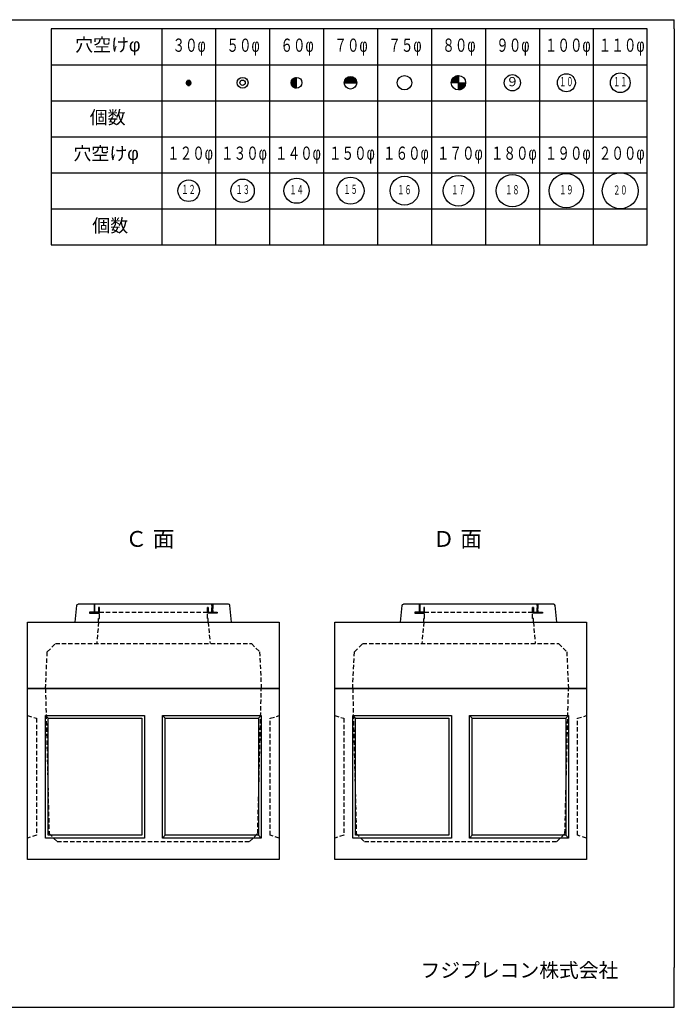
# Model space of a CAD drawing. Units: millimetres, scale not verified. Extents: x -3704 to 3796, y -2790 to 2696.
# Drawn here: x 157 to 3796, y -2790 to 2696 of the extents above; entities that cross this region are included whole.
import ezdxf
from ezdxf.enums import TextEntityAlignment as Align

# ---------------------------------------------------------------- set-up
doc = ezdxf.new("R2010")
doc.units = ezdxf.units.MM
doc.header["$LTSCALE"] = 20
doc.linetypes.add('DASHED1', pattern=[1.8, 1.2, -0.6])
doc.layers.add('0-0_レイヤ_1', color=7, linetype='Continuous')
doc.styles.add('HG丸ｺﾞｼｯｸM-PRO', font='')
doc.styles.add('ＭＳ ゴシック', font='')
doc.styles.get('HG丸ｺﾞｼｯｸM-PRO').set_extended_font_data('HG丸ｺﾞｼｯｸM-PRO')
doc.styles.get('ＭＳ ゴシック').set_extended_font_data('MS Gothic')

msp = doc.modelspace()

# ---------------------------------------------------------------- linework, layer by layer
at = {"layer": '0-0_レイヤ_1'}
for p, q in [((3795.88, 2646.47), (3795.88, 2696.47)), ((945.88, 2646.47), (945.88, 1446.47)), ((1245.88, 2646.47), (1245.88, 1446.47)), ((1545.88, 2646.47), (1545.88, 1446.47)), ((1845.88, 2646.47), (1845.88, 1446.47)), ((2145.88, 2646.47), (2145.88, 1446.47)), ((2445.88, 2646.47), (2445.88, 1446.47)), ((2745.88, 2646.47), (2745.88, 1446.47)), ((3045.88, 2646.47), (3045.88, 1446.47)), ((3345.88, 2646.47), (3345.88, 1446.47)), ((3795.88, 2646.47), (3795.88, -2568.82)), ((331.45, 2446.47), (945.88, 2446.47)), ((945.88, 2446.47), (3645.88, 2446.47)), ((1089.41, 2360), (1102.36, 2360)), ((1669.11, 2360), (1695.88, 2360)), ((1670.21, 2362), (1695.88, 2362)), ((1671.54, 2364), (1695.88, 2364)), ((1673.11, 2366), (1695.88, 2366)), ((1674.99, 2368), (1695.88, 2368)), ((1677.27, 2370), (1695.88, 2370)), ((1680.13, 2372), (1695.88, 2372)), ((1683.96, 2374), (1695.88, 2374)), ((1690.59, 2376), (1695.88, 2376)), ((1695.88, 2316.47), (1695.88, 2376.47)), ((1963.6, 2360), (2028.16, 2360)), ((1964.52, 2362), (2027.25, 2362)), ((1965.59, 2364), (2026.18, 2364)), ((1966.84, 2366), (2024.93, 2366)), ((1968.29, 2368), (2023.48, 2368)), ((1969.97, 2370), (2021.79, 2370)), ((1971.94, 2372), (2019.82, 2372)), ((1974.27, 2374), (2017.5, 2374)), ((1977.09, 2376), (2014.67, 2376)), ((1980.69, 2378), (2011.08, 2378)), ((1985.84, 2380), (2005.92, 2380)), ((2558.24, 2360), (2595.88, 2360)), ((2559.02, 2362), (2595.88, 2362)), ((2559.93, 2364), (2595.88, 2364)), ((2560.97, 2366), (2595.88, 2366)), ((2562.17, 2368), (2595.88, 2368)), ((2563.53, 2370), (2595.88, 2370)), ((2565.09, 2372), (2595.88, 2372)), ((2566.86, 2374), (2595.88, 2374)), ((2568.9, 2376), (2595.88, 2376)), ((2571.27, 2378), (2595.88, 2378)), ((2574.07, 2380), (2595.88, 2380)), ((2577.51, 2382), (2595.88, 2382)), ((2582.04, 2384), (2595.88, 2384)), ((2589.76, 2386), (2595.88, 2386)), ((1080.89, 2346), (1110.87, 2346)), ((1080.96, 2348), (1110.8, 2348)), ((1081.09, 2344), (1110.68, 2344)), ((1081.3, 2350), (1110.46, 2350)), ((1081.56, 2342), (1110.2, 2342)), ((1081.94, 2352), (1109.83, 2352)), ((1082.35, 2340), (1109.41, 2340)), ((1082.91, 2354), (1108.86, 2354)), ((1083.5, 2338), (1108.26, 2338)), ((1084.3, 2356), (1107.47, 2356)), ((1085.14, 2336), (1106.62, 2336)), ((1086.29, 2358), (1105.48, 2358)), ((1087.55, 2334), (1104.22, 2334)), ((1091.93, 2332), (1099.83, 2332)), ((1665.89, 2346), (1695.88, 2346)), ((1665.92, 2348), (1695.88, 2348)), ((1665.98, 2344), (1695.88, 2344)), ((1666.09, 2350), (1695.88, 2350)), ((1666.22, 2342), (1695.88, 2342)), ((1666.4, 2352), (1695.88, 2352)), ((1666.59, 2340), (1695.88, 2340)), ((1666.84, 2354), (1695.88, 2354)), ((1667.1, 2338), (1695.88, 2338)), ((1667.44, 2356), (1695.88, 2356)), ((1667.77, 2336), (1695.88, 2336)), ((1668.19, 2358), (1695.88, 2358)), ((1668.6, 2334), (1695.88, 2334)), ((1669.6, 2332), (1695.88, 2332)), ((1670.81, 2330), (1695.88, 2330)), ((1672.24, 2328), (1695.88, 2328)), ((1673.95, 2326), (1695.88, 2326)), ((1676.01, 2324), (1695.88, 2324)), ((1678.53, 2322), (1695.88, 2322)), ((1681.76, 2320), (1695.88, 2320)), ((1686.43, 2318), (1695.88, 2318)), ((1960.88, 2346.47), (2030.88, 2346.47)), ((1960.92, 2348), (2030.85, 2348)), ((1961.06, 2350), (2030.7, 2350)), ((1961.32, 2352), (2030.44, 2352)), ((1961.7, 2354), (2030.06, 2354)), ((1962.2, 2356), (2029.56, 2356)), ((1962.84, 2358), (2028.93, 2358)), ((2555.91, 2348), (2595.88, 2348)), ((2556.04, 2350), (2595.88, 2350)), ((2556.27, 2352), (2595.88, 2352)), ((2556.6, 2354), (2595.88, 2354)), ((2557.03, 2356), (2595.88, 2356)), ((2557.58, 2358), (2595.88, 2358)), ((2595.88, 2346), (2635.88, 2346)), ((2595.88, 2344), (2635.81, 2344)), ((2595.88, 2342), (2635.63, 2342)), ((2595.88, 2340), (2635.36, 2340)), ((2595.88, 2338), (2634.98, 2338)), ((2595.88, 2336), (2634.49, 2336)), ((2595.88, 2334), (2633.89, 2334)), ((2595.88, 2332), (2633.17, 2332)), ((2595.88, 2330), (2632.33, 2330)), ((2595.88, 2328), (2631.36, 2328)), ((2595.88, 2326), (2630.25, 2326)), ((2595.88, 2324), (2628.97, 2324)), ((2595.88, 2322), (2627.52, 2322)), ((2595.88, 2320), (2625.87, 2320)), ((2595.88, 2318), (2623.98, 2318)), ((2595.88, 2316), (2621.8, 2316)), ((2595.88, 2314), (2619.24, 2314)), ((2595.88, 2312), (2616.17, 2312)), ((2595.88, 2310), (2612.31, 2310)), ((2595.88, 2308), (2606.84, 2308)), ((331.45, 2246.47), (945.88, 2246.47)), ((945.88, 2246.47), (3645.88, 2246.47)), ((331.45, 2046.47), (945.88, 2046.47)), ((945.88, 2046.47), (3645.88, 2046.47)), ((331.45, 1846.47), (945.88, 1846.47)), ((945.88, 1846.47), (3645.88, 1846.47)), ((331.45, 1646.47), (945.88, 1646.47)), ((945.88, 1646.47), (3645.88, 1646.47)), ((464.88, -650), (474.88, -557.5)), ((1317.38, -550), (482.38, -550)), ((544.88, -596), (594.88, -596)), ((544.88, -598), (594.88, -598)), ((569.88, -550), (574.88, -550)), ((569.88, -552), (574.88, -552)), ((569.88, -554), (574.88, -554)), ((569.88, -556), (574.88, -556)), ((569.88, -558), (574.88, -558)), ((569.88, -560), (574.88, -560)), ((569.88, -562), (574.88, -562)), ((569.88, -564), (574.88, -564)), ((569.88, -566), (574.88, -566)), ((569.88, -568), (574.88, -568)), ((569.88, -570), (574.88, -570)), ((569.88, -572), (574.88, -572)), ((569.88, -574), (574.88, -574)), ((569.88, -576), (574.88, -576)), ((569.88, -578), (574.88, -578)), ((569.88, -580), (574.88, -580)), ((569.88, -582), (574.88, -582)), ((569.88, -584), (574.88, -584)), ((569.88, -586), (574.88, -586)), ((569.88, -588), (574.88, -588)), ((569.88, -590), (574.88, -590)), ((569.88, -592), (574.88, -592)), ((569.88, -594), (574.88, -594)), ((594.88, -570), (599.88, -570)), ((594.88, -572), (599.88, -572)), ((594.88, -574), (599.88, -574)), ((594.88, -576), (599.88, -576)), ((594.88, -578), (599.88, -578)), ((594.88, -580), (599.88, -580)), ((594.88, -582), (599.88, -582)), ((594.88, -584), (599.88, -584)), ((594.88, -586), (599.88, -586)), ((594.88, -588), (599.88, -588)), ((594.88, -590), (599.88, -590)), ((594.88, -592), (599.88, -592)), ((594.88, -594), (599.88, -594)), ((594.88, -596), (599.88, -596)), ((594.88, -598), (599.88, -598)), ((1199.88, -570), (1204.88, -570)), ((1199.88, -572), (1204.88, -572)), ((1199.88, -574), (1204.88, -574)), ((1199.88, -576), (1204.88, -576)), ((1199.88, -578), (1204.88, -578)), ((1199.88, -580), (1204.88, -580)), ((1199.88, -582), (1204.88, -582)), ((1199.88, -584), (1204.88, -584)), ((1199.88, -586), (1204.88, -586)), ((1199.88, -588), (1204.88, -588)), ((1199.88, -590), (1204.88, -590)), ((1199.88, -592), (1204.88, -592)), ((1199.88, -594), (1204.88, -594)), ((1199.88, -596), (1254.88, -596)), ((1199.88, -598), (1254.88, -598)), ((1224.88, -550), (1229.88, -550)), ((1224.88, -552), (1229.88, -552)), ((1224.88, -554), (1229.88, -554)), ((1224.88, -556), (1229.88, -556)), ((1224.88, -558), (1229.88, -558)), ((1224.88, -560), (1229.88, -560)), ((1224.88, -562), (1229.88, -562)), ((1224.88, -564), (1229.88, -564)), ((1224.88, -566), (1229.88, -566)), ((1224.88, -568), (1229.88, -568)), ((1224.88, -570), (1229.88, -570)), ((1224.88, -572), (1229.88, -572)), ((1224.88, -574), (1229.88, -574)), ((1224.88, -576), (1229.88, -576)), ((1224.88, -578), (1229.88, -578)), ((1224.88, -580), (1229.88, -580)), ((1224.88, -582), (1229.88, -582)), ((1224.88, -584), (1229.88, -584)), ((1224.88, -586), (1229.88, -586)), ((1224.88, -588), (1229.88, -588)), ((1224.88, -590), (1229.88, -590)), ((1224.88, -592), (1229.88, -592)), ((1224.88, -594), (1229.88, -594)), ((1334.88, -650), (1324.88, -557.5)), ((2272.88, -650), (2282.88, -557.5)), ((3125.38, -550), (2290.38, -550)), ((2352.88, -596), (2402.88, -596)), ((2352.88, -598), (2402.88, -598)), ((2377.88, -550), (2382.88, -550)), ((2377.88, -552), (2382.88, -552)), ((2377.88, -554), (2382.88, -554)), ((2377.88, -556), (2382.88, -556)), ((2377.88, -558), (2382.88, -558)), ((2377.88, -560), (2382.88, -560)), ((2377.88, -562), (2382.88, -562)), ((2377.88, -564), (2382.88, -564)), ((2377.88, -566), (2382.88, -566)), ((2377.88, -568), (2382.88, -568)), ((2377.88, -570), (2382.88, -570)), ((2377.88, -572), (2382.88, -572)), ((2377.88, -574), (2382.88, -574)), ((2377.88, -576), (2382.88, -576)), ((2377.88, -578), (2382.88, -578)), ((2377.88, -580), (2382.88, -580)), ((2377.88, -582), (2382.88, -582)), ((2377.88, -584), (2382.88, -584)), ((2377.88, -586), (2382.88, -586)), ((2377.88, -588), (2382.88, -588)), ((2377.88, -590), (2382.88, -590)), ((2377.88, -592), (2382.88, -592)), ((2377.88, -594), (2382.88, -594)), ((2402.88, -570), (2407.88, -570)), ((2402.88, -572), (2407.88, -572)), ((2402.88, -574), (2407.88, -574)), ((2402.88, -576), (2407.88, -576)), ((2402.88, -578), (2407.88, -578)), ((2402.88, -580), (2407.88, -580)), ((2402.88, -582), (2407.88, -582)), ((2402.88, -584), (2407.88, -584)), ((2402.88, -586), (2407.88, -586)), ((2402.88, -588), (2407.88, -588)), ((2402.88, -590), (2407.88, -590)), ((2402.88, -592), (2407.88, -592)), ((2402.88, -594), (2407.88, -594)), ((2402.88, -596), (2407.88, -596)), ((2402.88, -598), (2407.88, -598)), ((3007.88, -570), (3012.88, -570)), ((3007.88, -572), (3012.88, -572)), ((3007.88, -574), (3012.88, -574)), ((3007.88, -576), (3012.88, -576)), ((3007.88, -578), (3012.88, -578)), ((3007.88, -580), (3012.88, -580)), ((3007.88, -582), (3012.88, -582)), ((3007.88, -584), (3012.88, -584)), ((3007.88, -586), (3012.88, -586)), ((3007.88, -588), (3012.88, -588)), ((3007.88, -590), (3012.88, -590)), ((3007.88, -592), (3012.88, -592)), ((3007.88, -594), (3012.88, -594)), ((3007.88, -596), (3062.88, -596)), ((3007.88, -598), (3062.88, -598)), ((3032.88, -550), (3037.88, -550)), ((3032.88, -552), (3037.88, -552)), ((3032.88, -554), (3037.88, -554)), ((3032.88, -556), (3037.88, -556)), ((3032.88, -558), (3037.88, -558)), ((3032.88, -560), (3037.88, -560)), ((3032.88, -562), (3037.88, -562)), ((3032.88, -564), (3037.88, -564)), ((3032.88, -566), (3037.88, -566)), ((3032.88, -568), (3037.88, -568)), ((3032.88, -570), (3037.88, -570)), ((3032.88, -572), (3037.88, -572)), ((3032.88, -574), (3037.88, -574)), ((3032.88, -576), (3037.88, -576)), ((3032.88, -578), (3037.88, -578)), ((3032.88, -580), (3037.88, -580)), ((3032.88, -582), (3037.88, -582)), ((3032.88, -584), (3037.88, -584)), ((3032.88, -586), (3037.88, -586)), ((3032.88, -588), (3037.88, -588)), ((3032.88, -590), (3037.88, -590)), ((3032.88, -592), (3037.88, -592)), ((3032.88, -594), (3037.88, -594)), ((3142.88, -650), (3132.88, -557.5)), ((199.88, -1020), (1599.88, -1020)), ((1907.88, -1020), (3307.88, -1020)), ((1484.88, -1185), (1499.88, -1170)), ((3192.88, -1185), (3207.88, -1170)), ((1499.88, -1850), (1484.88, -1835)), ((3207.88, -1850), (3192.88, -1835)), ((3795.88, -2740.32), (3795.88, -2568.82))]:
    msp.add_line(p, q, dxfattribs=at)
at = {"layer": '0-0_レイヤ_1', "linetype": 'DASHED1'}
for p, q in [((599.88, -595), (1199.88, -595)), ((2407.88, -595), (3007.88, -595)), ((594.88, -650), (584.88, -770)), ((1204.88, -650), (1214.88, -770)), ((2402.88, -650), (2392.88, -770)), ((3012.88, -650), (3022.88, -770))]:
    msp.add_line(p, q, dxfattribs=at)
at = {"layer": '0-0_レイヤ_1'}
for points in [[(-3532.94, 2696.47), (3545.88, 2696.47), (3795.88, 2696.47)], [(945.88, 2646.47), (331.45, 2646.47), (331.45, 1446.47), (945.88, 1446.47)], [(945.88, 1446.47), (3645.88, 1446.47), (3645.88, 2646.47), (945.88, 2646.47)], [(2595.88, 2386.47), (2595.88, 2346.47), (2555.88, 2346.47)], [(2595.88, 2306.47), (2595.88, 2346.47), (2635.88, 2346.47)], [(474.88, -557.5), (476.89, -552.18), (482.38, -550)], [(594.88, -595), (544.88, -595), (544.88, -600), (594.88, -600)], [(574.88, -595), (574.88, -550), (569.88, -550), (569.88, -595)], [(1324.88, -557.5), (1322.43, -551.85), (1317.38, -550)], [(2282.88, -557.5), (2284.89, -552.18), (2290.38, -550)], [(2402.88, -595), (2352.88, -595), (2352.88, -600), (2402.88, -600)], [(2382.88, -595), (2382.88, -550), (2377.88, -550), (2377.88, -595)], [(3132.88, -557.5), (3130.43, -551.85), (3125.38, -550)], [(299.88, -1170), (314.88, -1185), (834.88, -1185), (834.88, -1835), (314.88, -1835), (314.88, -1185)], [(964.88, -1185), (949.88, -1170), (1499.88, -1170), (1499.88, -1850), (949.88, -1850), (949.88, -1170)], [(949.88, -1850), (964.88, -1835), (964.88, -1185), (1484.88, -1185), (1484.88, -1835), (964.88, -1835)], [(2007.88, -1170), (2022.88, -1185), (2542.88, -1185), (2542.88, -1835), (2022.88, -1835), (2022.88, -1185)], [(2672.88, -1185), (2657.88, -1170), (3207.88, -1170), (3207.88, -1850), (2657.88, -1850), (2657.88, -1170)], [(2657.88, -1850), (2672.88, -1835), (2672.88, -1185), (3192.88, -1185), (3192.88, -1835), (2672.88, -1835)], [(-3532.94, -2790.32), (3545.88, -2790.32), (3795.88, -2790.32), (3795.88, -2740.32)]]:
    msp.add_lwpolyline(points, dxfattribs=at)
at = {"layer": '0-0_レイヤ_1', "linetype": 'DASHED1'}
for points in [[(594.88, -650), (594.88, -630), (599.88, -630), (599.88, -570), (594.88, -570), (594.88, -595), (574.88, -595), (574.88, -550), (569.88, -550), (569.88, -595), (544.88, -595), (544.88, -600), (599.88, -600)], [(1204.88, -650), (1204.88, -630), (1199.88, -630), (1199.88, -570), (1204.88, -570), (1204.88, -595), (1224.88, -595), (1224.88, -550), (1229.88, -550), (1229.88, -595), (1254.88, -595), (1254.88, -600), (1199.88, -600)], [(2402.88, -650), (2402.88, -630), (2407.88, -630), (2407.88, -570), (2402.88, -570), (2402.88, -595), (2382.88, -595), (2382.88, -550), (2377.88, -550), (2377.88, -595), (2352.88, -595), (2352.88, -600), (2407.88, -600)], [(3012.88, -650), (3012.88, -630), (3007.88, -630), (3007.88, -570), (3012.88, -570), (3012.88, -595), (3032.88, -595), (3032.88, -550), (3037.88, -550), (3037.88, -595), (3062.88, -595), (3062.88, -600), (3007.88, -600)], [(299.88, -1020), (309.88, -815), (354.88, -770), (1444.88, -770), (1489.88, -815), (1499.88, -1020)], [(2007.88, -1020), (2017.88, -815), (2062.88, -770), (3152.88, -770), (3197.88, -815), (3207.88, -1020)], [(299.88, -1020), (319.88, -1825), (364.88, -1870), (1434.88, -1870), (1479.88, -1825), (1499.88, -1020)], [(2007.88, -1020), (2027.88, -1825), (2072.88, -1870), (3142.88, -1870), (3187.88, -1825), (3207.88, -1020)], [(199.88, -1170), (249.88, -1185), (249.88, -1835), (199.88, -1850)], [(1599.88, -1850), (1549.88, -1835), (1549.88, -1185), (1599.88, -1170)], [(1907.88, -1170), (1957.88, -1185), (1957.88, -1835), (1907.88, -1850)], [(3307.88, -1850), (3257.88, -1835), (3257.88, -1185), (3307.88, -1170)]]:
    msp.add_lwpolyline(points, dxfattribs=at)
at = {"layer": '0-0_レイヤ_1'}
for points in [[(599.88, -600), (599.88, -570), (594.88, -570), (594.88, -600)], [(1199.88, -595), (1204.88, -595), (1204.88, -570), (1199.88, -570)], [(1199.88, -595), (1254.88, -595), (1254.88, -600), (1199.88, -600)], [(1224.88, -595), (1229.88, -595), (1229.88, -550), (1224.88, -550)], [(2407.88, -600), (2407.88, -570), (2402.88, -570), (2402.88, -600)], [(3007.88, -595), (3012.88, -595), (3012.88, -570), (3007.88, -570)], [(3007.88, -595), (3062.88, -595), (3062.88, -600), (3007.88, -600)], [(3032.88, -595), (3037.88, -595), (3037.88, -550), (3032.88, -550)], [(199.88, -1020), (199.88, -650), (1599.88, -650), (1599.88, -1020)], [(1907.88, -1020), (1907.88, -650), (3307.88, -650), (3307.88, -1020)], [(199.88, -1020), (1599.88, -1020), (1599.88, -1970), (199.88, -1970)], [(1907.88, -1020), (3307.88, -1020), (3307.88, -1970), (1907.88, -1970)], [(299.88, -1170), (849.88, -1170), (849.88, -1850), (299.88, -1850)], [(2007.88, -1170), (2557.88, -1170), (2557.88, -1850), (2007.88, -1850)]]:
    msp.add_lwpolyline(points, close=True, dxfattribs=at)
for centre, radius in [((1395.88, 2346.47), 30), ((1395.88, 2346.47), 15), ((1695.88, 2346.47), 30), ((1995.88, 2346.47), 35), ((2295.88, 2346.47), 40), ((2595.88, 2346.47), 40), ((2895.88, 2346.47), 45), ((3195.88, 2346.47), 50), ((3495.88, 2346.47), 55), ((1395.88, 1746.47), 65), ((1695.88, 1746.47), 70), ((1995.88, 1746.47), 75), ((2295.88, 1746.47), 80), ((2595.88, 1746.47), 85), ((2895.88, 1746.47), 90), ((3195.88, 1746.47), 95), ((3495.88, 1746.47), 100), ((1095.88, 1746.47), 60)]:
    msp.add_circle(centre, radius, dxfattribs=at)

# ---------------------------------------------------------------- texts
for s, height, style, p in [('穴空けφ', 73.31, 'HG丸ｺﾞｼｯｸM-PRO', (464.21, 2498.28)), ('９', 51.32, 'HG丸ｺﾞｼｯｸM-PRO', (2860.89, 2311.57)), ('個数', 73.31, 'HG丸ｺﾞｼｯｸM-PRO', (545.73, 2095.35)), ('穴空けφ', 73.31, 'HG丸ｺﾞｼｯｸM-PRO', (454.89, 1895.05)), ('個数', 73.31, 'HG丸ｺﾞｼｯｸM-PRO', (559.7, 1494.45)), ('Ｃ 面', 87.98, 'HG丸ｺﾞｼｯｸM-PRO', (744.44, -258.56)), ('Ｄ 面', 87.98, 'HG丸ｺﾞｼｯｸM-PRO', (2453.8, -258.56)), ('フジプレコン株式会社', 80.65, 'ＭＳ ゴシック', (2385.06, -2649.21))]:
    msp.add_text(s, height=height, dxfattribs=dict(at, style=style)).set_placement(p, align=Align.BOTTOM_LEFT)
at = {"layer": '0-0_レイヤ_1', "style": 'HG丸ｺﾞｼｯｸM-PRO'}
for s, height, width, p in [('３０φ', 73.31, 0.7, (1005.88, 2496.47)), ('５０φ', 73.31, 0.7, (1305.88, 2496.47)), ('６０φ', 73.31, 0.7, (1605.88, 2496.47)), ('７０φ', 73.31, 0.7, (1905.88, 2496.47)), ('７５φ', 73.31, 0.7, (2205.88, 2496.47)), ('８０φ', 73.31, 0.7, (2505.88, 2496.47)), ('９０φ', 73.31, 0.7, (2805.88, 2496.47)), ('１００φ', 73.31, 0.7, (3075.88, 2496.47)), ('１１０φ', 73.31, 0.7, (3375.88, 2496.47)), ('１０', 51.32, 0.55, (3155.75, 2311.84)), ('１１', 51.32, 0.55, (3456.05, 2311.9)), ('１２０φ', 73.31, 0.7, (975.88, 1896.47)), ('１３０φ', 73.31, 0.7, (1275.88, 1896.47)), ('１４０φ', 73.31, 0.7, (1575.88, 1896.47)), ('１５０φ', 73.31, 0.7, (1875.88, 1896.47)), ('１７０φ', 73.31, 0.7, (2475.88, 1896.47)), ('１８０φ', 73.31, 0.7, (2775.88, 1896.47)), ('１９０φ', 73.31, 0.7, (3075.88, 1896.47)), ('２００φ', 73.31, 0.7, (3375.88, 1896.47)), ('１２', 51.32, 0.55, (1055.5, 1712.62)), ('１３', 51.32, 0.55, (1357.09, 1712.33)), ('１４', 51.32, 0.55, (1656.44, 1711.81)), ('１５', 51.32, 0.55, (1956.61, 1713.44)), ('１６', 51.32, 0.55, (2256.14, 1711.64)), ('１７', 51.32, 0.55, (2556.54, 1711.06)), ('１８', 51.32, 0.55, (2856.32, 1711.06)), ('１９', 51.32, 0.55, (3156.36, 1711.02)), ('２０', 51.32, 0.55, (3456.18, 1709.76))]:
    msp.add_text(s, height=height, dxfattribs=dict(at, width=width)).set_placement(p, align=Align.BOTTOM_LEFT)
at = {"layer": '0-0_レイヤ_1', "style": 'HG丸ｺﾞｼｯｸM-PRO', "width": 0.7}
msp.add_text('１６０φ', height=73.31, rotation=0.001, dxfattribs=at).set_placement((2175.88, 1896.47), align=Align.BOTTOM_LEFT)

doc.saveas('drawing.dxf')
